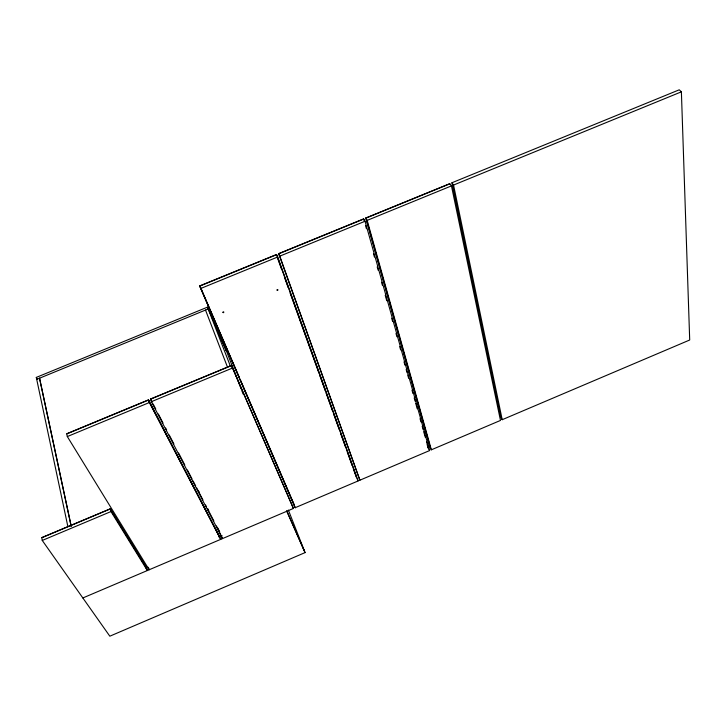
<?xml version="1.0" encoding="UTF-8"?>
<svg xmlns="http://www.w3.org/2000/svg" width="726" height="726" viewBox="0 0 726 726"><rect width="100%" height="100%" fill="white"/><g stroke="black" fill="none" stroke-linecap="round" stroke-linejoin="round"><path stroke-width="1.09" d="M288.358 510.051L305.056 552.613L109.826 636.194L42.262 540.453L41.727 537.612L110.298 508.79L146.634 567.814L147.36 570.536L110.978 511.558L110.298 508.79M145.935 568.113L148.149 567.233M218.998 537.068L222.129 535.743M82.846 597.961L293.431 508.445L231.567 365.414L150.554 399.001L151.38 401.687L222.501 538.592L216.448 525.951M295.201 507.692L358.145 480.939L277.713 256.986L276.524 254.499L199.668 285.926L295.201 507.692L199.668 285.926M359.887 480.195L429.629 450.556L365.051 221.258L363.653 218.871L278.657 253.628L359.887 480.195L278.929 253.701L363.49 219.125M431.362 449.811L500.477 420.436L451.454 185.901L449.848 183.624L365.768 218L430.073 447.388L431.362 449.811L367.165 220.386L365.768 218M502.201 419.701L689.7 340.004L681.387 91.83L679.255 89.806L451.944 182.761L500.777 417.341L502.201 419.701L453.55 185.048L451.944 182.761M41.999 537.648L110.171 508.99L146.398 567.786M42.262 540.453L110.978 511.558M148.521 399.844L149.347 402.54L220.722 539.354L148.521 399.844L66.683 433.776L67.318 436.562L149.157 569.774L148.676 567.959M66.974 433.821L148.394 400.062L219.624 536.677M150.836 399.055L231.422 365.632L293.431 508.445M67.318 436.562L149.347 402.54M151.38 401.687L232.574 368.009L231.567 365.414M67.863 526.522L36.3 377.411L207.554 307.116L226.394 350.894M36.708 379.362L208.262 308.931L207.554 307.116M276.37 254.753L199.949 285.999L239.308 377.311M449.675 183.878L366.022 218.081L430.219 447.198M200.666 288.503L277.713 256.986M365.051 221.258L279.855 256.115L278.657 253.628M367.165 220.386L451.454 185.901M453.55 185.048L681.387 91.83M36.3 377.411L37.462 379.308M428.776 448.931L429.629 450.556M198.289 490.531L199.332 492.546M207.672 508.627L208.716 510.641M217.582 527.729L219.669 531.75M150.554 399.001L152.115 401.995M153.15 404.001L155.745 408.992M158.341 413.992L163.005 422.995M165.601 427.986L166.644 429.992M169.231 434.983L173.904 443.985M178.569 452.979L184.794 464.976M187.39 469.976L192.063 478.969M193.098 480.966L195.693 485.966M196.728 487.972L202.953 499.96M205.549 504.96L206.592 506.966M207.627 508.962L213.852 520.959M357.001 478.434L358.145 480.939M286.725 510.75L303.976 550.099M286.806 511.258L305.056 552.613M240.197 379.389L294.311 504.942M226.331 350.921L208.18 308.958L230.342 366.031M225.686 349.07L241.114 388.855M241.94 390.969L243.174 394.127M205.503 310.056L227.537 367.256M276.524 254.499L356.611 477.372M277.514 257.948L281.724 269.664M284.41 277.114L288.24 287.768M290.155 293.086L318.877 372.964M319.64 375.097L325.384 391.069M326.146 393.202L332.662 411.306M333.425 413.439L339.169 429.411M340.703 433.667L345.676 447.515M347.209 451.772L352.192 465.62M353.335 468.815L356.402 477.336M427.215 444.811L428.14 448.078M363.653 218.871L364.27 221.049M365.505 225.423L366.421 228.69M373.509 253.801L374.435 257.077M377.202 266.905L378.128 270.181M381.522 282.187L382.448 285.463M385.216 295.282L386.758 300.745M391.686 318.215L392.612 321.482M395.997 333.497L396.922 336.773M399.699 346.592L400.616 349.868M404.01 361.875L404.936 365.151M406.161 369.516L407.086 372.792M407.703 374.979L408.629 378.255M412.014 390.261L412.94 393.537M414.174 397.902L415.1 401.179M415.717 403.366L417.25 408.82M420.027 418.648L420.953 421.924M422.187 426.289L423.104 429.565M423.721 431.743L425.264 437.206M426.498 441.571L428.34 448.123M39.558 378.255L71.221 526.377L39.522 378.21M222.918 312.253C223.771 313.777 224.407 310.737 222.918 312.253M277.042 290.001C277.813 291.553 278.566 288.485 277.042 290.001"/></g></svg>
